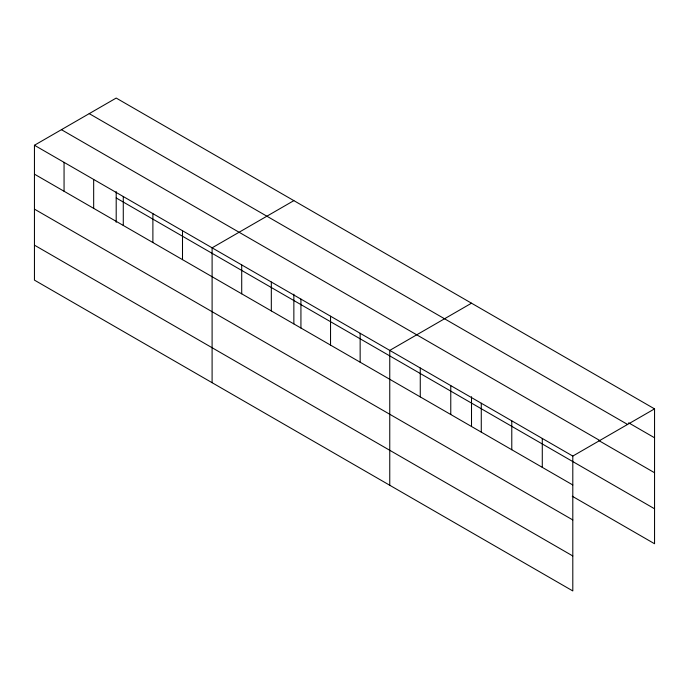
<?xml version="1.0" encoding="UTF-8"?>
<svg xmlns="http://www.w3.org/2000/svg" width="689" height="689" viewBox="0 0 689 689"><rect width="100%" height="100%" fill="white"/><g stroke="black" fill="none" stroke-linecap="round" stroke-linejoin="round"><path stroke-width="1.03" d="M572.8 519.945L572.8 456.066L34.45 145.258L34.45 280.13L572.8 590.938L572.8 519.945L34.45 209.129M572.275 496.244L654.55 543.742L654.55 408.87L116.2 98.062L34.45 145.258M293.858 200.628L212.109 247.825L212.1 382.696M471.509 303.194L389.759 350.391L389.759 485.263M572.8 456.066L654.55 408.87M628.669 422.831L654.55 437.773M89.225 113.633L627.567 424.441M61.424 129.678L599.774 440.495M599.086 440.719L654.55 472.74M116.2 197.958L654.55 508.775M34.45 174.162L572.8 484.97M34.45 245.163L572.8 555.971M542.286 438.454L542.286 467.357M511.781 420.841L511.781 449.745M481.275 403.229L481.275 432.132M471.509 396.735L471.509 426.413M450.77 385.616L450.77 414.52M420.264 368.004L420.264 396.907M360.149 333.295L360.149 362.207M330.539 316.208L330.539 345.111M300.929 299.112L300.929 328.016M293.858 294.169L293.858 323.839M271.32 282.016L271.32 310.92M241.71 264.921L241.71 293.824M182.499 230.729L182.499 259.632M152.889 213.633L152.889 242.545M123.279 196.537L123.279 225.449M116.2 191.602L116.2 222.332M93.67 179.45L93.67 208.354M64.06 162.354L64.06 191.258"/></g></svg>
